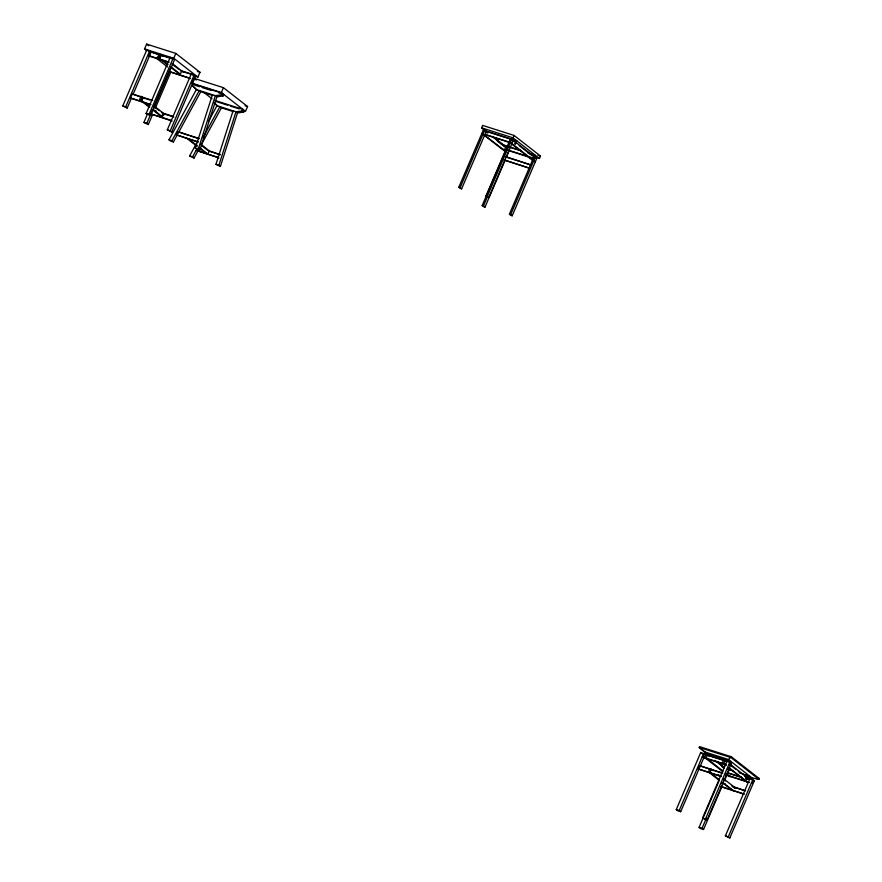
<?xml version="1.0" encoding="UTF-8"?>
<svg xmlns="http://www.w3.org/2000/svg" width="882" height="882" viewBox="0 0 882 882"><rect width="100%" height="100%" fill="white"/><g stroke="black" fill="none" stroke-linecap="round" stroke-linejoin="round"><path stroke-width="1.32" d="M722.567 771.452L704.861 757.627L705.876 754.088L709.459 756.205M722.986 771.1L706.328 758.09L707.342 754.551M719.051 780.217L708.643 772.092L709.657 768.553L713.229 770.67M719.469 779.875L710.098 772.555L711.113 769.016M725.544 765.653L722.413 763.217L723.427 759.678L727 761.794M725.963 765.311L723.879 763.68L724.894 760.152M218.637 92.786L223.73 94.407L223.036 96.028L216.873 96.822L199.762 150.315L195.33 148.209L212.441 94.716M199.762 150.315L198.263 149.135L215.362 95.642L221.525 94.848L223.036 96.028M244.358 110.515L243.664 112.135L237.501 112.929L220.39 166.422L215.958 164.317L233.069 110.823M220.39 166.422L218.89 165.243L235.99 111.76L242.153 110.956L243.664 112.135M146.61 50.605L144.516 48.962L146.599 44.1L175.849 53.416L199.982 72.269L197.899 77.131L194.084 75.918M131.462 98.1L127.206 108.034L122.774 105.928L146.732 50.02L145.982 49.425M127.206 108.034L125.696 106.854L149.653 50.947L146.732 50.02M150.447 104.715L130.492 98.012L132.234 93.955L141.737 96.987M168.627 62.291L149.433 56.183L148.672 55.588L150.414 51.542L160.678 55.158L148.242 51.2M133.061 94.374L150.635 53.372M152.707 100.482L143.204 97.45L141.815 100.691L139.599 99.633L140.988 96.392L144.604 98.541M170.888 58.058L161.384 55.037L159.995 58.278L157.779 57.22L159.168 53.978L162.784 56.128M141.815 100.691L141.054 100.107L142.443 96.866M159.995 58.278L159.234 57.683L160.623 54.441M146.169 113.381L170.138 57.473L173.059 58.399L174.57 59.579L150.601 115.487L146.169 113.381L150.601 115.487M152.586 114.594L148.319 124.527L143.887 122.422L147.614 113.723M149.091 114.318L173.059 58.399M197.899 77.131L173.765 58.278L175.849 53.416M148.319 124.527L146.809 123.348L152.674 109.688M153.733 107.196L170.347 68.454M155.243 108.376L170.689 72.346M152.454 109.677L160.711 116.126L162.178 116.6L163.567 113.359L173.07 116.38M170.634 67.264L178.892 73.713L180.358 74.176L181.747 70.935L194.172 74.893L195.683 76.073L171.725 131.98L167.293 129.875L191.251 73.967L192.011 74.551L182.497 71.519M171.725 131.98L170.215 130.812L194.172 74.893M192.1 83.228L194.183 78.366L223.433 87.682L247.577 106.535L245.494 111.397L221.349 92.544L192.1 83.228L194.481 85.08M216.873 96.822L215.362 95.642L196.355 89.589L192.276 85.532L192.971 83.911L222.22 93.227L221.525 94.848M197.777 142.035L176.235 134.825L177.624 131.583L199.376 138.518M221.349 92.544L223.433 87.682M200.809 144.229L209.299 150.866L207.909 154.107L199.42 147.47M242.153 110.956L242.848 109.335L214.866 100.427M486.93 132.013L481.594 127.846L482.63 125.409L514.074 135.431L540.479 156.048L539.431 158.473L534.194 156.809M484.791 131.297L486.114 131.716L461.628 188.836L460.316 188.417L458.805 187.238L483.292 130.117L487.845 133.072M461.628 188.836L460.117 187.657L484.604 130.536M512.001 139.962L513.313 140.381L488.826 197.502L487.514 197.083L486.004 195.903L510.491 138.783L513.732 141.318M505.232 159.907L485.012 207.105L483.689 206.675L482.189 205.506L505.607 150.855M488.826 197.502L487.327 196.322L511.803 139.202L536.697 158.639L512.21 215.77L510.899 215.351L509.388 214.172L532.805 159.521M485.012 207.105L483.501 205.925L487.757 195.991M539.431 158.473L513.037 137.857L514.074 135.431M506.301 157.426L509.498 149.973M516.08 140.569L514.691 143.81L515.364 144.35L516.753 141.109L516.08 140.569L486.092 131.021M534.249 154.769L534.933 155.298L533.544 158.54L532.86 158.01L534.249 154.769L527.734 152.696M512.21 215.77L510.7 214.591L535.187 157.459L533.875 157.04L535.385 158.22M704.123 757.054L680.706 811.694L677.773 810.756L676.262 809.588L700.749 752.456L705.181 754.562L703.23 753.945M680.706 811.694L679.195 810.514L703.682 753.393M720.892 776.513L698.037 768.884L699.426 765.642L722.832 773.106M702.59 817.967L727.077 760.846L729.998 761.772L731.509 762.952L707.022 820.084L702.59 817.967L707.022 820.084M722.149 786.049L703.527 829.51L700.595 828.584L699.084 827.404L719.315 780.217M731.321 756.745L728.422 759.49L704.31 751.806L699.239 747.44L699.591 746.635L731.321 756.745L759.226 778.541L758.884 779.346L748.597 777.009M705.523 818.904L729.998 761.772M703.527 829.51L702.017 828.33L706.317 818.309M730.759 762.368L729.37 765.609L728.609 765.014M724.817 779.842L726.944 774.87M742.324 777.737L728.708 773.404L727.948 772.819L728.642 771.199M739.325 772.753L749.105 776.226L747.716 779.467L745.499 778.409L746.194 776.788L744.739 776.325M747.716 779.467L746.966 778.872L748.355 775.631M725.412 835.794L749.898 778.663L754.331 780.768L729.844 837.9L725.412 835.794L729.844 837.9M728.345 836.72L752.82 779.6L747.297 777.836M753.581 780.184L752.192 783.425L751.431 782.841M212.749 95.51L200.787 91.695L173.434 141.925L170.513 140.999L169.002 139.819L196.355 89.589M169.002 139.819L171.935 140.745L199.277 90.515L200.787 91.695M197.976 150.866L194.073 158.032L189.63 155.927L196.146 143.964M208.516 121.242L216.983 105.697L213.72 102.444M189.63 155.927L192.563 156.864L197.248 148.253M202.981 137.724L219.905 106.634L221.415 107.813L233.377 111.617M201.228 144.88L221.415 107.813M481.594 127.846L513.037 137.857M516.753 141.109L486.776 131.55L482.322 128.077M481.903 133.358L505.937 151.528M486.004 134.681L510.413 142.443L535.308 161.88M486.688 135.211L508.848 142.267M537.855 155.21L540.479 156.048M521.218 150.613L504.272 145.221L507.558 146.577M510.16 147.415L519.289 150.315M528.417 153.225L534.933 155.298M504.184 148.871L532.86 158.01M508.771 150.657L533.544 158.54M506.048 156.742L531.317 165.11L505.43 156.864M504.658 159.984L529.928 168.352L504.041 160.105M144.516 48.962L173.765 58.278M162.134 55.621L171.637 58.653L170.138 57.473M157.779 57.22L159.234 57.683M148.672 55.588L169.157 62.115M197.447 71.453L199.982 72.269M192.761 75.146L195.683 76.073M195.749 85.488L199.564 86.701M202.11 87.516L211.007 90.35M245.031 105.719L247.577 106.535M216.377 101.595L227.821 105.245M230.367 106.061L239.276 108.894M216.983 105.697L235.99 111.76L237.501 112.929M458.805 187.238L460.117 187.657M486.004 195.903L487.327 196.322M482.189 205.506L483.501 205.925M509.388 214.172L510.7 214.591M142.487 97.571L132.234 93.955M143.953 98.045L149.896 99.931M139.599 99.633L141.054 100.107M130.492 98.012L150.965 104.528M152.597 109.864L156.158 111M164.317 113.943L173.831 116.975M171.34 120.437L150.855 113.91L172.089 121.021M122.774 105.928L125.696 106.854M188.715 135.475L177.944 131.683M190.181 135.938L198.88 138.706M143.887 122.422L146.809 123.348M167.293 129.875L170.215 130.812M176.235 134.825L198.307 141.859M209.299 150.866L220.004 154.626L208.659 151.009M195.33 148.209L198.263 149.135M218.174 157.382L196.102 150.348L218.934 157.966M215.958 164.317L218.89 165.243M709.415 754.772L730.064 761.353L707.375 753.768L708.125 754.364M727.826 761.431L704.431 753.978L703.042 757.219L726.437 764.672M706.482 754.981L727.286 761.607M728.587 762.026L731.509 762.952M704.861 757.627L706.328 758.09M722.413 763.217L723.879 763.68M725.897 764.848L703.792 757.803L702.293 756.635M756.69 777.726L759.226 778.541M727.705 769.06L732.865 770.703M728.466 769.644L731.046 770.471M742.655 774.164L749.105 776.226M756.348 778.541L758.884 779.346L730.98 757.55L699.239 747.44L706.758 753.305M750.24 778.927L748.046 778.233L730.153 764.253M748.057 778.42L750.659 779.258M748.487 778.905L749.215 779.148M727.948 772.819L741.564 777.152M745.499 778.409L746.966 778.872M722.281 773.271L699.426 765.642M726.415 774.859L749.27 782.488L725.864 775.035M708.643 772.092L710.098 772.555M698.037 768.884L721.443 776.336M721.498 782.874L725.401 784.12M731.895 786.193L745.654 790.922M732.655 786.777L744.353 790.504M733.978 787.549L735.434 788.012L723.802 778.927M721.41 786.535L744.265 794.164L720.859 786.711M676.262 809.588L679.195 810.514M699.084 827.404L702.017 828.33M519.145 145.541L532.133 155.684M511.262 143.711L532.904 160.612M493.347 137.019L505.099 146.203M492.178 136.445L506.246 147.437M483.292 130.117L486.533 132.653M497.36 141.098L504.934 147.018M484.064 135.045L505.706 151.947M194.183 78.366L196.289 80.008M172.475 63.702L183.258 72.115M146.599 44.1L148.694 45.743M172.089 64.077L178.561 69.127M180.281 70.472L181.042 71.056M203.643 92.246L212.044 98.795M161.781 59.667L167.977 64.507M171.064 66.922L180.358 74.176M149.653 50.947L151.164 52.126M159.289 58.399L167.536 64.849M179.652 74.297L180.402 74.893M192.276 85.532L197.05 89.953M156.059 57.98L167.602 66.988M219.563 154.141L220.324 154.725M154.295 106.116L165.077 114.528M140.988 96.392L143.138 98.078M153.909 106.49L159.3 110.702M161.461 112.389L163.611 114.065M162.872 114.98L163.622 115.564M201.471 145.42L207.843 150.403M143.601 102.091L149.786 106.92M152.884 109.346L162.178 116.6M142.134 101.617L149.356 107.262M161.472 116.722L162.222 117.306M188.792 139.18L197.292 145.817M187.326 138.717L196.895 146.18M200.082 148.661L206.454 153.644M171.935 140.745L173.434 141.925M192.563 156.864L194.073 158.032M728.422 759.49L752.401 778.222M752.82 779.6L754.331 780.768M730.836 765.466L736.117 769.589M738.234 771.243L740.351 772.897M729.083 767.748L747.826 782.389L728.664 768.09M717.485 761.695L721.774 765.047M704.31 751.806L707.441 754.253M716.823 761.574L724.122 767.285M714.74 760.339L724.265 767.77M706.614 754.319L707.364 754.915M721.685 766.436L723.769 768.068M700.749 752.456L702.259 753.636M726.107 773.536L730.274 776.788L726.735 774.705M718.521 774.804L720.627 776.458M733.956 787.196L734.706 787.78M723.405 779.291L725.511 780.945M722.601 782.312L734.044 791.253L722.171 782.665M214.414 102.819L217.678 106.061M189.52 78.013L169.035 71.497L190.269 78.608L189.52 78.013"/></g></svg>
